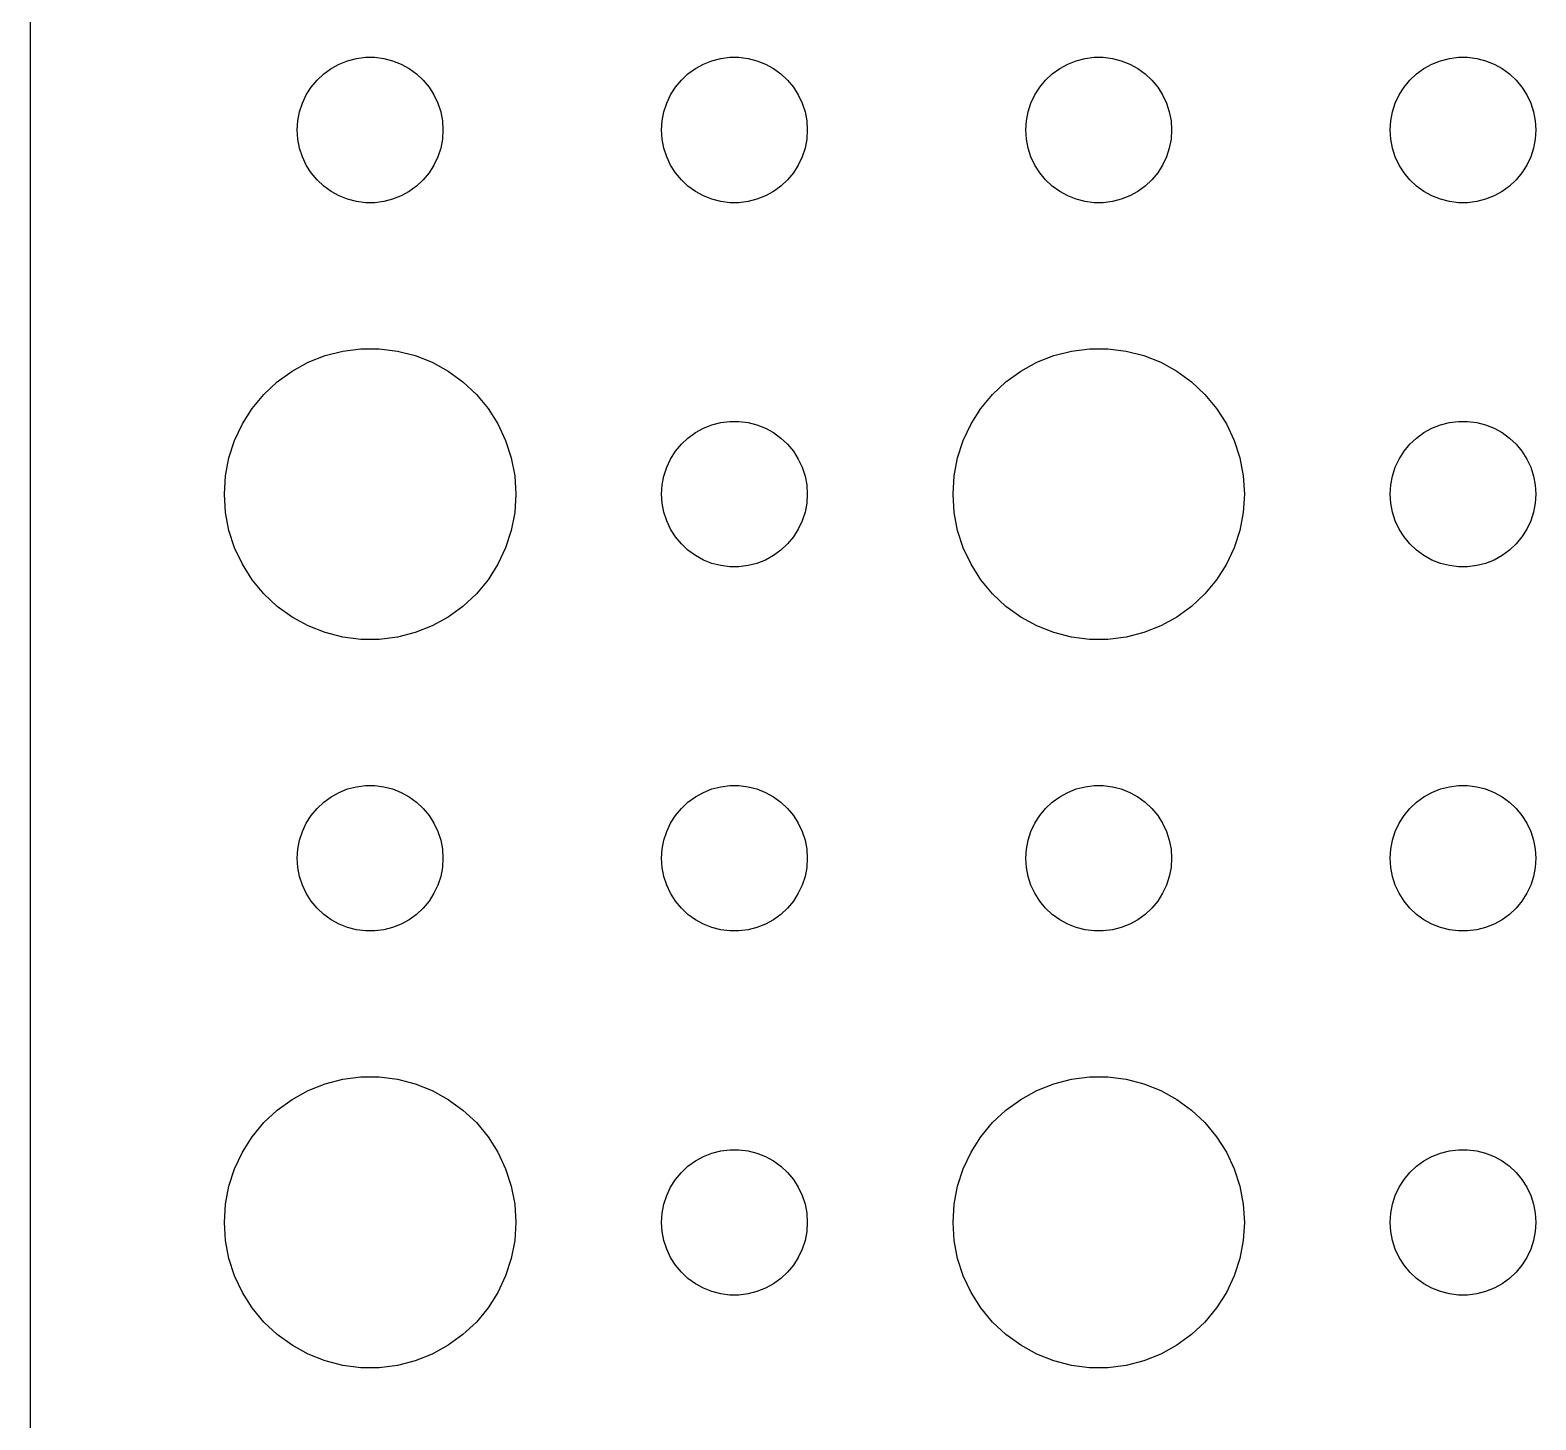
# Model space of a CAD drawing. Header units: metres. Extents: x -150 to 150, y -104 to 104.
# Drawn here: x -149.5 to -118.5, y 48.43 to 77.06 of the extents above; entities that cross this region are included whole.
import ezdxf

# ---------------------------------------------------------------- set-up
doc = ezdxf.new("R2010")
doc.units = ezdxf.units.M

msp = doc.modelspace()

# ---------------------------------------------------------------- linework, layer by layer
for p, q in [((-149.5, 99.5), (-149.5, -99.5)), ((-143.456, 76.1558), (-143.304, 76.2665)), ((-143.304, 76.2665), (-143.139, 76.3572)), ((-143.139, 76.3572), (-142.964, 76.4266)), ((-142.964, 76.4266), (-142.781, 76.4734)), ((-142.781, 76.4734), (-142.594, 76.497)), ((-142.594, 76.497), (-142.406, 76.497)), ((-142.406, 76.497), (-142.219, 76.4734)), ((-142.219, 76.4734), (-142.036, 76.4266)), ((-142.036, 76.4266), (-141.861, 76.3572)), ((-141.861, 76.3572), (-141.696, 76.2665)), ((-141.696, 76.2665), (-141.544, 76.1558)), ((-135.956, 76.1558), (-135.804, 76.2665)), ((-135.804, 76.2665), (-135.639, 76.3572)), ((-135.639, 76.3572), (-135.464, 76.4266)), ((-135.464, 76.4266), (-135.281, 76.4734)), ((-135.281, 76.4734), (-135.094, 76.497)), ((-135.094, 76.497), (-134.906, 76.497)), ((-134.906, 76.497), (-134.719, 76.4734)), ((-134.719, 76.4734), (-134.536, 76.4266)), ((-134.536, 76.4266), (-134.361, 76.3572)), ((-134.361, 76.3572), (-134.196, 76.2665)), ((-134.196, 76.2665), (-134.044, 76.1558)), ((-128.456, 76.1558), (-128.304, 76.2665)), ((-128.304, 76.2665), (-128.139, 76.3572)), ((-128.139, 76.3572), (-127.964, 76.4266)), ((-127.964, 76.4266), (-127.781, 76.4734)), ((-127.781, 76.4734), (-127.594, 76.497)), ((-127.594, 76.497), (-127.406, 76.497)), ((-127.406, 76.497), (-127.219, 76.4734)), ((-127.219, 76.4734), (-127.036, 76.4266)), ((-127.036, 76.4266), (-126.861, 76.3572)), ((-126.861, 76.3572), (-126.696, 76.2665)), ((-126.696, 76.2665), (-126.544, 76.1558)), ((-120.956, 76.1558), (-120.804, 76.2665)), ((-120.804, 76.2665), (-120.639, 76.3572)), ((-120.639, 76.3572), (-120.464, 76.4266)), ((-120.464, 76.4266), (-120.281, 76.4734)), ((-120.281, 76.4734), (-120.094, 76.497)), ((-120.094, 76.497), (-119.906, 76.497)), ((-119.906, 76.497), (-119.719, 76.4734)), ((-119.719, 76.4734), (-119.536, 76.4266)), ((-119.536, 76.4266), (-119.361, 76.3572)), ((-119.361, 76.3572), (-119.196, 76.2665)), ((-119.196, 76.2665), (-119.044, 76.1558)), ((-143.714, 75.8817), (-143.593, 76.0268)), ((-143.593, 76.0268), (-143.456, 76.1558)), ((-141.544, 76.1558), (-141.407, 76.0268)), ((-141.407, 76.0268), (-141.286, 75.8817)), ((-136.214, 75.8817), (-136.093, 76.0268)), ((-136.093, 76.0268), (-135.956, 76.1558)), ((-134.044, 76.1558), (-133.907, 76.0268)), ((-133.907, 76.0268), (-133.786, 75.8817)), ((-128.714, 75.8817), (-128.593, 76.0268)), ((-128.593, 76.0268), (-128.456, 76.1558)), ((-126.544, 76.1558), (-126.407, 76.0268)), ((-126.407, 76.0268), (-126.286, 75.8817)), ((-121.214, 75.8817), (-121.093, 76.0268)), ((-121.093, 76.0268), (-120.956, 76.1558)), ((-119.044, 76.1558), (-118.907, 76.0268)), ((-118.907, 76.0268), (-118.786, 75.8817)), ((-143.895, 75.5522), (-143.814, 75.7226)), ((-143.814, 75.7226), (-143.714, 75.8817)), ((-141.286, 75.8817), (-141.186, 75.7226)), ((-141.186, 75.7226), (-141.105, 75.5522)), ((-136.395, 75.5522), (-136.314, 75.7226)), ((-136.314, 75.7226), (-136.214, 75.8817)), ((-133.786, 75.8817), (-133.686, 75.7226)), ((-133.686, 75.7226), (-133.605, 75.5522)), ((-128.895, 75.5522), (-128.814, 75.7226)), ((-128.814, 75.7226), (-128.714, 75.8817)), ((-126.286, 75.8817), (-126.186, 75.7226)), ((-126.186, 75.7226), (-126.105, 75.5522)), ((-121.395, 75.5522), (-121.314, 75.7226)), ((-121.314, 75.7226), (-121.214, 75.8817)), ((-118.786, 75.8817), (-118.686, 75.7226)), ((-118.686, 75.7226), (-118.605, 75.5522)), ((-143.988, 75.188), (-143.953, 75.373)), ((-143.953, 75.373), (-143.895, 75.5522)), ((-141.105, 75.5522), (-141.047, 75.373)), ((-141.047, 75.373), (-141.012, 75.188)), ((-136.488, 75.188), (-136.453, 75.373)), ((-136.453, 75.373), (-136.395, 75.5522)), ((-133.605, 75.5522), (-133.547, 75.373)), ((-133.547, 75.373), (-133.512, 75.188)), ((-128.988, 75.188), (-128.953, 75.373)), ((-128.953, 75.373), (-128.895, 75.5522)), ((-126.105, 75.5522), (-126.047, 75.373)), ((-126.047, 75.373), (-126.012, 75.188)), ((-121.488, 75.188), (-121.453, 75.373)), ((-121.453, 75.373), (-121.395, 75.5522)), ((-118.605, 75.5522), (-118.547, 75.373)), ((-118.547, 75.373), (-118.512, 75.188)), ((-144, 75), (-143.988, 75.188)), ((-141.012, 75.188), (-141, 75)), ((-136.5, 75), (-136.488, 75.188)), ((-133.512, 75.188), (-133.5, 75)), ((-129, 75), (-128.988, 75.188)), ((-126.012, 75.188), (-126, 75)), ((-121.5, 75), (-121.488, 75.188)), ((-118.512, 75.188), (-118.5, 75)), ((-143.988, 74.812), (-144, 75)), ((-143.953, 74.627), (-143.988, 74.812)), ((-141.012, 74.812), (-141.047, 74.627)), ((-141, 75), (-141.012, 74.812)), ((-136.488, 74.812), (-136.5, 75)), ((-136.453, 74.627), (-136.488, 74.812)), ((-133.512, 74.812), (-133.547, 74.627)), ((-133.5, 75), (-133.512, 74.812)), ((-128.988, 74.812), (-129, 75)), ((-128.953, 74.627), (-128.988, 74.812)), ((-126.012, 74.812), (-126.047, 74.627)), ((-126, 75), (-126.012, 74.812)), ((-121.488, 74.812), (-121.5, 75)), ((-121.453, 74.627), (-121.488, 74.812)), ((-118.512, 74.812), (-118.547, 74.627)), ((-118.5, 75), (-118.512, 74.812)), ((-143.895, 74.4478), (-143.953, 74.627)), ((-143.814, 74.2774), (-143.895, 74.4478)), ((-141.105, 74.4478), (-141.186, 74.2774)), ((-141.047, 74.627), (-141.105, 74.4478)), ((-136.395, 74.4478), (-136.453, 74.627)), ((-136.314, 74.2774), (-136.395, 74.4478)), ((-133.605, 74.4478), (-133.686, 74.2774)), ((-133.547, 74.627), (-133.605, 74.4478)), ((-128.895, 74.4478), (-128.953, 74.627)), ((-128.814, 74.2774), (-128.895, 74.4478)), ((-126.105, 74.4478), (-126.186, 74.2774)), ((-126.047, 74.627), (-126.105, 74.4478)), ((-121.395, 74.4478), (-121.453, 74.627)), ((-121.314, 74.2774), (-121.395, 74.4478)), ((-118.605, 74.4478), (-118.686, 74.2774)), ((-118.547, 74.627), (-118.605, 74.4478)), ((-143.714, 74.1183), (-143.814, 74.2774)), ((-143.593, 73.9732), (-143.714, 74.1183)), ((-141.286, 74.1183), (-141.407, 73.9732)), ((-141.186, 74.2774), (-141.286, 74.1183)), ((-136.214, 74.1183), (-136.314, 74.2774)), ((-136.093, 73.9732), (-136.214, 74.1183)), ((-133.786, 74.1183), (-133.907, 73.9732)), ((-133.686, 74.2774), (-133.786, 74.1183)), ((-128.714, 74.1183), (-128.814, 74.2774)), ((-128.593, 73.9732), (-128.714, 74.1183)), ((-126.286, 74.1183), (-126.407, 73.9732)), ((-126.186, 74.2774), (-126.286, 74.1183)), ((-121.214, 74.1183), (-121.314, 74.2774)), ((-121.093, 73.9732), (-121.214, 74.1183)), ((-118.786, 74.1183), (-118.907, 73.9732)), ((-118.686, 74.2774), (-118.786, 74.1183)), ((-143.456, 73.8442), (-143.593, 73.9732)), ((-143.304, 73.7335), (-143.456, 73.8442)), ((-141.544, 73.8442), (-141.696, 73.7335)), ((-141.407, 73.9732), (-141.544, 73.8442)), ((-135.956, 73.8442), (-136.093, 73.9732)), ((-135.804, 73.7335), (-135.956, 73.8442)), ((-134.044, 73.8442), (-134.196, 73.7335)), ((-133.907, 73.9732), (-134.044, 73.8442)), ((-128.456, 73.8442), (-128.593, 73.9732)), ((-128.304, 73.7335), (-128.456, 73.8442)), ((-126.544, 73.8442), (-126.696, 73.7335)), ((-126.407, 73.9732), (-126.544, 73.8442)), ((-120.956, 73.8442), (-121.093, 73.9732)), ((-120.804, 73.7335), (-120.956, 73.8442)), ((-119.044, 73.8442), (-119.196, 73.7335)), ((-118.907, 73.9732), (-119.044, 73.8442)), ((-143.139, 73.6428), (-143.304, 73.7335)), ((-142.964, 73.5734), (-143.139, 73.6428)), ((-142.781, 73.5266), (-142.964, 73.5734)), ((-142.594, 73.503), (-142.781, 73.5266)), ((-142.406, 73.503), (-142.594, 73.503)), ((-142.219, 73.5266), (-142.406, 73.503)), ((-142.036, 73.5734), (-142.219, 73.5266)), ((-141.861, 73.6428), (-142.036, 73.5734)), ((-141.696, 73.7335), (-141.861, 73.6428)), ((-135.639, 73.6428), (-135.804, 73.7335)), ((-135.464, 73.5734), (-135.639, 73.6428)), ((-135.281, 73.5266), (-135.464, 73.5734)), ((-135.094, 73.503), (-135.281, 73.5266)), ((-134.906, 73.503), (-135.094, 73.503)), ((-134.719, 73.5266), (-134.906, 73.503)), ((-134.536, 73.5734), (-134.719, 73.5266)), ((-134.361, 73.6428), (-134.536, 73.5734)), ((-134.196, 73.7335), (-134.361, 73.6428)), ((-128.139, 73.6428), (-128.304, 73.7335)), ((-127.964, 73.5734), (-128.139, 73.6428)), ((-127.781, 73.5266), (-127.964, 73.5734)), ((-127.594, 73.503), (-127.781, 73.5266)), ((-127.406, 73.503), (-127.594, 73.503)), ((-127.219, 73.5266), (-127.406, 73.503)), ((-127.036, 73.5734), (-127.219, 73.5266)), ((-126.861, 73.6428), (-127.036, 73.5734)), ((-126.696, 73.7335), (-126.861, 73.6428)), ((-120.639, 73.6428), (-120.804, 73.7335)), ((-120.464, 73.5734), (-120.639, 73.6428)), ((-120.281, 73.5266), (-120.464, 73.5734)), ((-120.094, 73.503), (-120.281, 73.5266)), ((-119.906, 73.503), (-120.094, 73.503)), ((-119.719, 73.5266), (-119.906, 73.503)), ((-119.536, 73.5734), (-119.719, 73.5266)), ((-119.361, 73.6428), (-119.536, 73.5734)), ((-119.196, 73.7335), (-119.361, 73.6428)), ((-143.427, 70.3532), (-143.062, 70.4469)), ((-143.062, 70.4469), (-142.688, 70.4941)), ((-142.688, 70.4941), (-142.312, 70.4941)), ((-142.312, 70.4941), (-141.938, 70.4469)), ((-141.938, 70.4469), (-141.573, 70.3532)), ((-128.427, 70.3532), (-128.062, 70.4469)), ((-128.062, 70.4469), (-127.688, 70.4941)), ((-127.688, 70.4941), (-127.312, 70.4941)), ((-127.312, 70.4941), (-126.938, 70.4469)), ((-126.938, 70.4469), (-126.573, 70.3532)), ((-144.107, 70.033), (-143.777, 70.2145)), ((-143.777, 70.2145), (-143.427, 70.3532)), ((-141.573, 70.3532), (-141.223, 70.2145)), ((-141.223, 70.2145), (-140.893, 70.033)), ((-129.107, 70.033), (-128.777, 70.2145)), ((-128.777, 70.2145), (-128.427, 70.3532)), ((-126.573, 70.3532), (-126.223, 70.2145)), ((-126.223, 70.2145), (-125.893, 70.033)), ((-144.687, 69.5536), (-144.412, 69.8115)), ((-144.412, 69.8115), (-144.107, 70.033)), ((-140.893, 70.033), (-140.588, 69.8115)), ((-140.588, 69.8115), (-140.313, 69.5536)), ((-129.687, 69.5536), (-129.412, 69.8115)), ((-129.412, 69.8115), (-129.107, 70.033)), ((-125.893, 70.033), (-125.588, 69.8115)), ((-125.588, 69.8115), (-125.313, 69.5536)), ((-144.927, 69.2634), (-144.687, 69.5536)), ((-140.313, 69.5536), (-140.073, 69.2634)), ((-129.927, 69.2634), (-129.687, 69.5536)), ((-125.313, 69.5536), (-125.073, 69.2634)), ((-145.129, 68.9453), (-144.927, 69.2634)), ((-140.073, 69.2634), (-139.871, 68.9453)), ((-130.129, 68.9453), (-129.927, 69.2634)), ((-125.073, 69.2634), (-124.871, 68.9453)), ((-145.289, 68.6044), (-145.129, 68.9453)), ((-139.871, 68.9453), (-139.711, 68.6044)), ((-135.804, 68.7665), (-135.639, 68.8572)), ((-135.639, 68.8572), (-135.464, 68.9266)), ((-135.464, 68.9266), (-135.281, 68.9734)), ((-135.281, 68.9734), (-135.094, 68.997)), ((-135.094, 68.997), (-134.906, 68.997)), ((-134.906, 68.997), (-134.719, 68.9734)), ((-134.719, 68.9734), (-134.536, 68.9266)), ((-134.536, 68.9266), (-134.361, 68.8572)), ((-134.361, 68.8572), (-134.196, 68.7665)), ((-130.289, 68.6044), (-130.129, 68.9453)), ((-124.871, 68.9453), (-124.711, 68.6044)), ((-120.804, 68.7665), (-120.639, 68.8572)), ((-120.639, 68.8572), (-120.464, 68.9266)), ((-120.464, 68.9266), (-120.281, 68.9734)), ((-120.281, 68.9734), (-120.094, 68.997)), ((-120.094, 68.997), (-119.906, 68.997)), ((-119.906, 68.997), (-119.719, 68.9734)), ((-119.719, 68.9734), (-119.536, 68.9266)), ((-119.536, 68.9266), (-119.361, 68.8572)), ((-119.361, 68.8572), (-119.196, 68.7665)), ((-145.406, 68.2461), (-145.289, 68.6044)), ((-139.711, 68.6044), (-139.594, 68.2461)), ((-136.214, 68.3817), (-136.093, 68.5268)), ((-136.093, 68.5268), (-135.956, 68.6558)), ((-135.956, 68.6558), (-135.804, 68.7665)), ((-134.196, 68.7665), (-134.044, 68.6558)), ((-134.044, 68.6558), (-133.907, 68.5268)), ((-133.907, 68.5268), (-133.786, 68.3817)), ((-130.406, 68.2461), (-130.289, 68.6044)), ((-124.711, 68.6044), (-124.594, 68.2461)), ((-121.214, 68.3817), (-121.093, 68.5268)), ((-121.093, 68.5268), (-120.956, 68.6558)), ((-120.956, 68.6558), (-120.804, 68.7665)), ((-119.196, 68.7665), (-119.044, 68.6558)), ((-119.044, 68.6558), (-118.907, 68.5268)), ((-118.907, 68.5268), (-118.786, 68.3817)), ((-145.476, 67.876), (-145.406, 68.2461)), ((-139.594, 68.2461), (-139.524, 67.876)), ((-136.395, 68.0522), (-136.314, 68.2226)), ((-136.314, 68.2226), (-136.214, 68.3817)), ((-133.786, 68.3817), (-133.686, 68.2226)), ((-133.686, 68.2226), (-133.605, 68.0522)), ((-130.476, 67.876), (-130.406, 68.2461)), ((-124.594, 68.2461), (-124.524, 67.876)), ((-121.395, 68.0522), (-121.314, 68.2226)), ((-121.314, 68.2226), (-121.214, 68.3817)), ((-118.786, 68.3817), (-118.686, 68.2226)), ((-118.686, 68.2226), (-118.605, 68.0522)), ((-136.453, 67.873), (-136.395, 68.0522)), ((-133.605, 68.0522), (-133.547, 67.873)), ((-121.453, 67.873), (-121.395, 68.0522)), ((-118.605, 68.0522), (-118.547, 67.873)), ((-145.5, 67.5), (-145.476, 67.876)), ((-139.524, 67.876), (-139.5, 67.5)), ((-136.5, 67.5), (-136.488, 67.688)), ((-136.488, 67.688), (-136.453, 67.873)), ((-133.547, 67.873), (-133.512, 67.688)), ((-133.512, 67.688), (-133.5, 67.5)), ((-130.5, 67.5), (-130.476, 67.876)), ((-124.524, 67.876), (-124.5, 67.5)), ((-121.5, 67.5), (-121.488, 67.688)), ((-121.488, 67.688), (-121.453, 67.873)), ((-118.547, 67.873), (-118.512, 67.688)), ((-118.512, 67.688), (-118.5, 67.5)), ((-145.476, 67.124), (-145.5, 67.5)), ((-139.5, 67.5), (-139.524, 67.124)), ((-136.488, 67.312), (-136.5, 67.5)), ((-136.453, 67.127), (-136.488, 67.312)), ((-133.512, 67.312), (-133.547, 67.127)), ((-133.5, 67.5), (-133.512, 67.312)), ((-130.476, 67.124), (-130.5, 67.5)), ((-124.5, 67.5), (-124.524, 67.124)), ((-121.488, 67.312), (-121.5, 67.5)), ((-121.453, 67.127), (-121.488, 67.312)), ((-118.512, 67.312), (-118.547, 67.127)), ((-118.5, 67.5), (-118.512, 67.312)), ((-145.406, 66.7539), (-145.476, 67.124)), ((-139.524, 67.124), (-139.594, 66.7539)), ((-136.395, 66.9478), (-136.453, 67.127)), ((-133.547, 67.127), (-133.605, 66.9478)), ((-130.406, 66.7539), (-130.476, 67.124)), ((-124.524, 67.124), (-124.594, 66.7539)), ((-121.395, 66.9478), (-121.453, 67.127)), ((-118.547, 67.127), (-118.605, 66.9478)), ((-145.289, 66.3956), (-145.406, 66.7539)), ((-139.594, 66.7539), (-139.711, 66.3956)), ((-136.314, 66.7774), (-136.395, 66.9478)), ((-136.214, 66.6183), (-136.314, 66.7774)), ((-133.686, 66.7774), (-133.786, 66.6183)), ((-133.605, 66.9478), (-133.686, 66.7774)), ((-130.289, 66.3956), (-130.406, 66.7539)), ((-124.594, 66.7539), (-124.711, 66.3956)), ((-121.314, 66.7774), (-121.395, 66.9478)), ((-121.214, 66.6183), (-121.314, 66.7774)), ((-118.686, 66.7774), (-118.786, 66.6183)), ((-118.605, 66.9478), (-118.686, 66.7774)), ((-145.129, 66.0547), (-145.289, 66.3956)), ((-139.711, 66.3956), (-139.871, 66.0547)), ((-136.093, 66.4732), (-136.214, 66.6183)), ((-135.956, 66.3442), (-136.093, 66.4732)), ((-135.804, 66.2335), (-135.956, 66.3442)), ((-134.044, 66.3442), (-134.196, 66.2335)), ((-133.907, 66.4732), (-134.044, 66.3442)), ((-133.786, 66.6183), (-133.907, 66.4732)), ((-130.129, 66.0547), (-130.289, 66.3956)), ((-124.711, 66.3956), (-124.871, 66.0547)), ((-121.093, 66.4732), (-121.214, 66.6183)), ((-120.956, 66.3442), (-121.093, 66.4732)), ((-120.804, 66.2335), (-120.956, 66.3442)), ((-119.044, 66.3442), (-119.196, 66.2335)), ((-118.907, 66.4732), (-119.044, 66.3442)), ((-118.786, 66.6183), (-118.907, 66.4732)), ((-144.927, 65.7366), (-145.129, 66.0547)), ((-139.871, 66.0547), (-140.073, 65.7366)), ((-135.639, 66.1428), (-135.804, 66.2335)), ((-135.464, 66.0734), (-135.639, 66.1428)), ((-135.281, 66.0266), (-135.464, 66.0734)), ((-134.536, 66.0734), (-134.719, 66.0266)), ((-134.361, 66.1428), (-134.536, 66.0734)), ((-134.196, 66.2335), (-134.361, 66.1428)), ((-129.927, 65.7366), (-130.129, 66.0547)), ((-124.871, 66.0547), (-125.073, 65.7366)), ((-120.639, 66.1428), (-120.804, 66.2335)), ((-120.464, 66.0734), (-120.639, 66.1428)), ((-120.281, 66.0266), (-120.464, 66.0734)), ((-119.536, 66.0734), (-119.719, 66.0266)), ((-119.361, 66.1428), (-119.536, 66.0734)), ((-119.196, 66.2335), (-119.361, 66.1428)), ((-144.687, 65.4464), (-144.927, 65.7366)), ((-140.073, 65.7366), (-140.313, 65.4464)), ((-135.094, 66.003), (-135.281, 66.0266)), ((-134.906, 66.003), (-135.094, 66.003)), ((-134.719, 66.0266), (-134.906, 66.003)), ((-129.687, 65.4464), (-129.927, 65.7366)), ((-125.073, 65.7366), (-125.313, 65.4464)), ((-120.094, 66.003), (-120.281, 66.0266)), ((-119.906, 66.003), (-120.094, 66.003)), ((-119.719, 66.0266), (-119.906, 66.003)), ((-144.412, 65.1885), (-144.687, 65.4464)), ((-140.313, 65.4464), (-140.588, 65.1885)), ((-129.412, 65.1885), (-129.687, 65.4464)), ((-125.313, 65.4464), (-125.588, 65.1885)), ((-144.107, 64.967), (-144.412, 65.1885)), ((-140.588, 65.1885), (-140.893, 64.967)), ((-129.107, 64.967), (-129.412, 65.1885)), ((-125.588, 65.1885), (-125.893, 64.967)), ((-143.777, 64.7855), (-144.107, 64.967)), ((-140.893, 64.967), (-141.223, 64.7855)), ((-128.777, 64.7855), (-129.107, 64.967)), ((-125.893, 64.967), (-126.223, 64.7855)), ((-143.427, 64.6468), (-143.777, 64.7855)), ((-143.062, 64.5531), (-143.427, 64.6468)), ((-142.688, 64.5059), (-143.062, 64.5531)), ((-142.312, 64.5059), (-142.688, 64.5059)), ((-141.938, 64.5531), (-142.312, 64.5059)), ((-141.573, 64.6468), (-141.938, 64.5531)), ((-141.223, 64.7855), (-141.573, 64.6468)), ((-128.427, 64.6468), (-128.777, 64.7855)), ((-128.062, 64.5531), (-128.427, 64.6468)), ((-127.688, 64.5059), (-128.062, 64.5531)), ((-127.312, 64.5059), (-127.688, 64.5059)), ((-126.938, 64.5531), (-127.312, 64.5059)), ((-126.573, 64.6468), (-126.938, 64.5531)), ((-126.223, 64.7855), (-126.573, 64.6468)), ((-143.139, 61.3572), (-142.964, 61.4266)), ((-142.964, 61.4266), (-142.781, 61.4734)), ((-142.781, 61.4734), (-142.594, 61.497)), ((-142.594, 61.497), (-142.406, 61.497)), ((-142.406, 61.497), (-142.219, 61.4734)), ((-142.219, 61.4734), (-142.036, 61.4266)), ((-142.036, 61.4266), (-141.861, 61.3572)), ((-135.639, 61.3572), (-135.464, 61.4266)), ((-135.464, 61.4266), (-135.281, 61.4734)), ((-135.281, 61.4734), (-135.094, 61.497)), ((-135.094, 61.497), (-134.906, 61.497)), ((-134.906, 61.497), (-134.719, 61.4734)), ((-134.719, 61.4734), (-134.536, 61.4266)), ((-134.536, 61.4266), (-134.361, 61.3572)), ((-128.139, 61.3572), (-127.964, 61.4266)), ((-127.964, 61.4266), (-127.781, 61.4734)), ((-127.781, 61.4734), (-127.594, 61.497)), ((-127.594, 61.497), (-127.406, 61.497)), ((-127.406, 61.497), (-127.219, 61.4734)), ((-127.219, 61.4734), (-127.036, 61.4266)), ((-127.036, 61.4266), (-126.861, 61.3572)), ((-120.639, 61.3572), (-120.464, 61.4266)), ((-120.464, 61.4266), (-120.281, 61.4734)), ((-120.281, 61.4734), (-120.094, 61.497)), ((-120.094, 61.497), (-119.906, 61.497)), ((-119.906, 61.497), (-119.719, 61.4734)), ((-119.719, 61.4734), (-119.536, 61.4266)), ((-119.536, 61.4266), (-119.361, 61.3572)), ((-143.593, 61.0268), (-143.456, 61.1558)), ((-143.456, 61.1558), (-143.304, 61.2665)), ((-143.304, 61.2665), (-143.139, 61.3572)), ((-141.861, 61.3572), (-141.696, 61.2665)), ((-141.696, 61.2665), (-141.544, 61.1558)), ((-141.544, 61.1558), (-141.407, 61.0268)), ((-136.093, 61.0268), (-135.956, 61.1558)), ((-135.956, 61.1558), (-135.804, 61.2665)), ((-135.804, 61.2665), (-135.639, 61.3572)), ((-134.361, 61.3572), (-134.196, 61.2665)), ((-134.196, 61.2665), (-134.044, 61.1558)), ((-134.044, 61.1558), (-133.907, 61.0268)), ((-128.593, 61.0268), (-128.456, 61.1558)), ((-128.456, 61.1558), (-128.304, 61.2665)), ((-128.304, 61.2665), (-128.139, 61.3572)), ((-126.861, 61.3572), (-126.696, 61.2665)), ((-126.696, 61.2665), (-126.544, 61.1558)), ((-126.544, 61.1558), (-126.407, 61.0268)), ((-121.093, 61.0268), (-120.956, 61.1558)), ((-120.956, 61.1558), (-120.804, 61.2665)), ((-120.804, 61.2665), (-120.639, 61.3572)), ((-119.361, 61.3572), (-119.196, 61.2665)), ((-119.196, 61.2665), (-119.044, 61.1558)), ((-119.044, 61.1558), (-118.907, 61.0268)), ((-143.814, 60.7226), (-143.714, 60.8817)), ((-143.714, 60.8817), (-143.593, 61.0268)), ((-141.407, 61.0268), (-141.286, 60.8817)), ((-141.286, 60.8817), (-141.186, 60.7226)), ((-136.314, 60.7226), (-136.214, 60.8817)), ((-136.214, 60.8817), (-136.093, 61.0268)), ((-133.907, 61.0268), (-133.786, 60.8817)), ((-133.786, 60.8817), (-133.686, 60.7226)), ((-128.814, 60.7226), (-128.714, 60.8817)), ((-128.714, 60.8817), (-128.593, 61.0268)), ((-126.407, 61.0268), (-126.286, 60.8817)), ((-126.286, 60.8817), (-126.186, 60.7226)), ((-121.314, 60.7226), (-121.214, 60.8817)), ((-121.214, 60.8817), (-121.093, 61.0268)), ((-118.907, 61.0268), (-118.786, 60.8817)), ((-118.786, 60.8817), (-118.686, 60.7226)), ((-143.953, 60.373), (-143.895, 60.5522)), ((-143.895, 60.5522), (-143.814, 60.7226)), ((-141.186, 60.7226), (-141.105, 60.5522)), ((-141.105, 60.5522), (-141.047, 60.373)), ((-136.453, 60.373), (-136.395, 60.5522)), ((-136.395, 60.5522), (-136.314, 60.7226)), ((-133.686, 60.7226), (-133.605, 60.5522)), ((-133.605, 60.5522), (-133.547, 60.373)), ((-128.953, 60.373), (-128.895, 60.5522)), ((-128.895, 60.5522), (-128.814, 60.7226)), ((-126.186, 60.7226), (-126.105, 60.5522)), ((-126.105, 60.5522), (-126.047, 60.373)), ((-121.453, 60.373), (-121.395, 60.5522)), ((-121.395, 60.5522), (-121.314, 60.7226)), ((-118.686, 60.7226), (-118.605, 60.5522)), ((-118.605, 60.5522), (-118.547, 60.373)), ((-144, 60), (-143.988, 60.188)), ((-143.988, 60.188), (-143.953, 60.373)), ((-141.047, 60.373), (-141.012, 60.188)), ((-141.012, 60.188), (-141, 60)), ((-136.5, 60), (-136.488, 60.188)), ((-136.488, 60.188), (-136.453, 60.373)), ((-133.547, 60.373), (-133.512, 60.188)), ((-133.512, 60.188), (-133.5, 60)), ((-129, 60), (-128.988, 60.188)), ((-128.988, 60.188), (-128.953, 60.373)), ((-126.047, 60.373), (-126.012, 60.188)), ((-126.012, 60.188), (-126, 60)), ((-121.5, 60), (-121.488, 60.188)), ((-121.488, 60.188), (-121.453, 60.373)), ((-118.547, 60.373), (-118.512, 60.188)), ((-118.512, 60.188), (-118.5, 60)), ((-143.988, 59.812), (-144, 60)), ((-141, 60), (-141.012, 59.812)), ((-136.488, 59.812), (-136.5, 60)), ((-133.5, 60), (-133.512, 59.812)), ((-128.988, 59.812), (-129, 60)), ((-126, 60), (-126.012, 59.812)), ((-121.488, 59.812), (-121.5, 60)), ((-118.5, 60), (-118.512, 59.812)), ((-143.953, 59.627), (-143.988, 59.812)), ((-143.895, 59.4478), (-143.953, 59.627)), ((-141.047, 59.627), (-141.105, 59.4478)), ((-141.012, 59.812), (-141.047, 59.627)), ((-136.453, 59.627), (-136.488, 59.812)), ((-136.395, 59.4478), (-136.453, 59.627)), ((-133.547, 59.627), (-133.605, 59.4478)), ((-133.512, 59.812), (-133.547, 59.627)), ((-128.953, 59.627), (-128.988, 59.812)), ((-128.895, 59.4478), (-128.953, 59.627)), ((-126.047, 59.627), (-126.105, 59.4478)), ((-126.012, 59.812), (-126.047, 59.627)), ((-121.453, 59.627), (-121.488, 59.812)), ((-121.395, 59.4478), (-121.453, 59.627)), ((-118.547, 59.627), (-118.605, 59.4478)), ((-118.512, 59.812), (-118.547, 59.627)), ((-143.814, 59.2774), (-143.895, 59.4478)), ((-143.714, 59.1183), (-143.814, 59.2774)), ((-141.186, 59.2774), (-141.286, 59.1183)), ((-141.105, 59.4478), (-141.186, 59.2774)), ((-136.314, 59.2774), (-136.395, 59.4478)), ((-136.214, 59.1183), (-136.314, 59.2774)), ((-133.686, 59.2774), (-133.786, 59.1183)), ((-133.605, 59.4478), (-133.686, 59.2774)), ((-128.814, 59.2774), (-128.895, 59.4478)), ((-128.714, 59.1183), (-128.814, 59.2774)), ((-126.186, 59.2774), (-126.286, 59.1183)), ((-126.105, 59.4478), (-126.186, 59.2774)), ((-121.314, 59.2774), (-121.395, 59.4478)), ((-121.214, 59.1183), (-121.314, 59.2774)), ((-118.686, 59.2774), (-118.786, 59.1183)), ((-118.605, 59.4478), (-118.686, 59.2774)), ((-143.593, 58.9732), (-143.714, 59.1183)), ((-143.456, 58.8442), (-143.593, 58.9732)), ((-141.407, 58.9732), (-141.544, 58.8442)), ((-141.286, 59.1183), (-141.407, 58.9732)), ((-136.093, 58.9732), (-136.214, 59.1183)), ((-135.956, 58.8442), (-136.093, 58.9732)), ((-133.907, 58.9732), (-134.044, 58.8442)), ((-133.786, 59.1183), (-133.907, 58.9732)), ((-128.593, 58.9732), (-128.714, 59.1183)), ((-128.456, 58.8442), (-128.593, 58.9732)), ((-126.407, 58.9732), (-126.544, 58.8442)), ((-126.286, 59.1183), (-126.407, 58.9732)), ((-121.093, 58.9732), (-121.214, 59.1183)), ((-120.956, 58.8442), (-121.093, 58.9732)), ((-118.907, 58.9732), (-119.044, 58.8442)), ((-118.786, 59.1183), (-118.907, 58.9732)), ((-143.304, 58.7335), (-143.456, 58.8442)), ((-143.139, 58.6428), (-143.304, 58.7335)), ((-142.964, 58.5734), (-143.139, 58.6428)), ((-141.861, 58.6428), (-142.036, 58.5734)), ((-141.696, 58.7335), (-141.861, 58.6428)), ((-141.544, 58.8442), (-141.696, 58.7335)), ((-135.804, 58.7335), (-135.956, 58.8442)), ((-135.639, 58.6428), (-135.804, 58.7335)), ((-135.464, 58.5734), (-135.639, 58.6428)), ((-134.361, 58.6428), (-134.536, 58.5734)), ((-134.196, 58.7335), (-134.361, 58.6428)), ((-134.044, 58.8442), (-134.196, 58.7335)), ((-128.304, 58.7335), (-128.456, 58.8442)), ((-128.139, 58.6428), (-128.304, 58.7335)), ((-127.964, 58.5734), (-128.139, 58.6428)), ((-126.861, 58.6428), (-127.036, 58.5734)), ((-126.696, 58.7335), (-126.861, 58.6428)), ((-126.544, 58.8442), (-126.696, 58.7335)), ((-120.804, 58.7335), (-120.956, 58.8442)), ((-120.639, 58.6428), (-120.804, 58.7335)), ((-120.464, 58.5734), (-120.639, 58.6428)), ((-119.361, 58.6428), (-119.536, 58.5734)), ((-119.196, 58.7335), (-119.361, 58.6428)), ((-119.044, 58.8442), (-119.196, 58.7335)), ((-142.781, 58.5266), (-142.964, 58.5734)), ((-142.594, 58.503), (-142.781, 58.5266)), ((-142.406, 58.503), (-142.594, 58.503)), ((-142.219, 58.5266), (-142.406, 58.503)), ((-142.036, 58.5734), (-142.219, 58.5266)), ((-135.281, 58.5266), (-135.464, 58.5734)), ((-135.094, 58.503), (-135.281, 58.5266)), ((-134.906, 58.503), (-135.094, 58.503)), ((-134.719, 58.5266), (-134.906, 58.503)), ((-134.536, 58.5734), (-134.719, 58.5266)), ((-127.781, 58.5266), (-127.964, 58.5734)), ((-127.594, 58.503), (-127.781, 58.5266)), ((-127.406, 58.503), (-127.594, 58.503)), ((-127.219, 58.5266), (-127.406, 58.503)), ((-127.036, 58.5734), (-127.219, 58.5266)), ((-120.281, 58.5266), (-120.464, 58.5734)), ((-120.094, 58.503), (-120.281, 58.5266)), ((-119.906, 58.503), (-120.094, 58.503)), ((-119.719, 58.5266), (-119.906, 58.503)), ((-119.536, 58.5734), (-119.719, 58.5266)), ((-143.062, 55.4469), (-142.688, 55.4941)), ((-142.688, 55.4941), (-142.312, 55.4941)), ((-142.312, 55.4941), (-141.938, 55.4469)), ((-128.062, 55.4469), (-127.688, 55.4941)), ((-127.688, 55.4941), (-127.312, 55.4941)), ((-127.312, 55.4941), (-126.938, 55.4469)), ((-144.107, 55.033), (-143.777, 55.2145)), ((-143.777, 55.2145), (-143.427, 55.3532)), ((-143.427, 55.3532), (-143.062, 55.4469)), ((-141.938, 55.4469), (-141.573, 55.3532)), ((-141.573, 55.3532), (-141.223, 55.2145)), ((-141.223, 55.2145), (-140.893, 55.033)), ((-129.107, 55.033), (-128.777, 55.2145)), ((-128.777, 55.2145), (-128.427, 55.3532)), ((-128.427, 55.3532), (-128.062, 55.4469)), ((-126.938, 55.4469), (-126.573, 55.3532)), ((-126.573, 55.3532), (-126.223, 55.2145)), ((-126.223, 55.2145), (-125.893, 55.033)), ((-144.412, 54.8115), (-144.107, 55.033)), ((-140.893, 55.033), (-140.588, 54.8115)), ((-129.412, 54.8115), (-129.107, 55.033)), ((-125.893, 55.033), (-125.588, 54.8115)), ((-144.687, 54.5536), (-144.412, 54.8115)), ((-140.588, 54.8115), (-140.313, 54.5536)), ((-129.687, 54.5536), (-129.412, 54.8115)), ((-125.588, 54.8115), (-125.313, 54.5536)), ((-145.129, 53.9453), (-144.927, 54.2634)), ((-144.927, 54.2634), (-144.687, 54.5536)), ((-140.313, 54.5536), (-140.073, 54.2634)), ((-140.073, 54.2634), (-139.871, 53.9453)), ((-130.129, 53.9453), (-129.927, 54.2634)), ((-129.927, 54.2634), (-129.687, 54.5536)), ((-125.313, 54.5536), (-125.073, 54.2634)), ((-125.073, 54.2634), (-124.871, 53.9453)), ((-145.289, 53.6044), (-145.129, 53.9453)), ((-139.871, 53.9453), (-139.711, 53.6044)), ((-135.464, 53.9266), (-135.281, 53.9734)), ((-135.281, 53.9734), (-135.094, 53.997)), ((-135.094, 53.997), (-134.906, 53.997)), ((-134.906, 53.997), (-134.719, 53.9734)), ((-134.719, 53.9734), (-134.536, 53.9266)), ((-130.289, 53.6044), (-130.129, 53.9453)), ((-124.871, 53.9453), (-124.711, 53.6044)), ((-120.464, 53.9266), (-120.281, 53.9734)), ((-120.281, 53.9734), (-120.094, 53.997)), ((-120.094, 53.997), (-119.906, 53.997)), ((-119.906, 53.997), (-119.719, 53.9734)), ((-119.719, 53.9734), (-119.536, 53.9266)), ((-136.093, 53.5268), (-135.956, 53.6558)), ((-135.956, 53.6558), (-135.804, 53.7665)), ((-135.804, 53.7665), (-135.639, 53.8572)), ((-135.639, 53.8572), (-135.464, 53.9266)), ((-134.536, 53.9266), (-134.361, 53.8572)), ((-134.361, 53.8572), (-134.196, 53.7665)), ((-134.196, 53.7665), (-134.044, 53.6558)), ((-134.044, 53.6558), (-133.907, 53.5268)), ((-121.093, 53.5268), (-120.956, 53.6558)), ((-120.956, 53.6558), (-120.804, 53.7665)), ((-120.804, 53.7665), (-120.639, 53.8572)), ((-120.639, 53.8572), (-120.464, 53.9266)), ((-119.536, 53.9266), (-119.361, 53.8572)), ((-119.361, 53.8572), (-119.196, 53.7665)), ((-119.196, 53.7665), (-119.044, 53.6558)), ((-119.044, 53.6558), (-118.907, 53.5268)), ((-145.406, 53.2461), (-145.289, 53.6044)), ((-139.711, 53.6044), (-139.594, 53.2461)), ((-136.314, 53.2226), (-136.214, 53.3817)), ((-136.214, 53.3817), (-136.093, 53.5268)), ((-133.907, 53.5268), (-133.786, 53.3817)), ((-133.786, 53.3817), (-133.686, 53.2226)), ((-130.406, 53.2461), (-130.289, 53.6044)), ((-124.711, 53.6044), (-124.594, 53.2461)), ((-121.314, 53.2226), (-121.214, 53.3817)), ((-121.214, 53.3817), (-121.093, 53.5268)), ((-118.907, 53.5268), (-118.786, 53.3817)), ((-118.786, 53.3817), (-118.686, 53.2226)), ((-145.476, 52.876), (-145.406, 53.2461)), ((-139.594, 53.2461), (-139.524, 52.876)), ((-136.453, 52.873), (-136.395, 53.0522)), ((-136.395, 53.0522), (-136.314, 53.2226)), ((-133.686, 53.2226), (-133.605, 53.0522)), ((-133.605, 53.0522), (-133.547, 52.873)), ((-130.476, 52.876), (-130.406, 53.2461)), ((-124.594, 53.2461), (-124.524, 52.876)), ((-121.453, 52.873), (-121.395, 53.0522)), ((-121.395, 53.0522), (-121.314, 53.2226)), ((-118.686, 53.2226), (-118.605, 53.0522)), ((-118.605, 53.0522), (-118.547, 52.873)), ((-145.5, 52.5), (-145.476, 52.876)), ((-139.524, 52.876), (-139.5, 52.5)), ((-136.488, 52.688), (-136.453, 52.873)), ((-133.547, 52.873), (-133.512, 52.688)), ((-130.5, 52.5), (-130.476, 52.876)), ((-124.524, 52.876), (-124.5, 52.5)), ((-121.488, 52.688), (-121.453, 52.873)), ((-118.547, 52.873), (-118.512, 52.688)), ((-145.476, 52.124), (-145.5, 52.5)), ((-139.5, 52.5), (-139.524, 52.124)), ((-136.5, 52.5), (-136.488, 52.688)), ((-136.488, 52.312), (-136.5, 52.5)), ((-133.512, 52.688), (-133.5, 52.5)), ((-133.5, 52.5), (-133.512, 52.312)), ((-130.476, 52.124), (-130.5, 52.5)), ((-124.5, 52.5), (-124.524, 52.124)), ((-121.5, 52.5), (-121.488, 52.688)), ((-121.488, 52.312), (-121.5, 52.5)), ((-118.512, 52.688), (-118.5, 52.5)), ((-118.5, 52.5), (-118.512, 52.312)), ((-145.406, 51.7539), (-145.476, 52.124)), ((-139.524, 52.124), (-139.594, 51.7539)), ((-136.453, 52.127), (-136.488, 52.312)), ((-136.395, 51.9478), (-136.453, 52.127)), ((-133.547, 52.127), (-133.605, 51.9478)), ((-133.512, 52.312), (-133.547, 52.127)), ((-130.406, 51.7539), (-130.476, 52.124)), ((-124.524, 52.124), (-124.594, 51.7539)), ((-121.453, 52.127), (-121.488, 52.312)), ((-121.395, 51.9478), (-121.453, 52.127)), ((-118.547, 52.127), (-118.605, 51.9478)), ((-118.512, 52.312), (-118.547, 52.127)), ((-136.314, 51.7774), (-136.395, 51.9478)), ((-136.214, 51.6183), (-136.314, 51.7774)), ((-133.686, 51.7774), (-133.786, 51.6183)), ((-133.605, 51.9478), (-133.686, 51.7774)), ((-121.314, 51.7774), (-121.395, 51.9478)), ((-121.214, 51.6183), (-121.314, 51.7774)), ((-118.686, 51.7774), (-118.786, 51.6183)), ((-118.605, 51.9478), (-118.686, 51.7774)), ((-145.289, 51.3956), (-145.406, 51.7539)), ((-139.594, 51.7539), (-139.711, 51.3956)), ((-136.093, 51.4732), (-136.214, 51.6183)), ((-135.956, 51.3442), (-136.093, 51.4732)), ((-133.907, 51.4732), (-134.044, 51.3442)), ((-133.786, 51.6183), (-133.907, 51.4732)), ((-130.289, 51.3956), (-130.406, 51.7539)), ((-124.594, 51.7539), (-124.711, 51.3956)), ((-121.093, 51.4732), (-121.214, 51.6183)), ((-120.956, 51.3442), (-121.093, 51.4732)), ((-118.907, 51.4732), (-119.044, 51.3442)), ((-118.786, 51.6183), (-118.907, 51.4732)), ((-145.129, 51.0547), (-145.289, 51.3956)), ((-139.711, 51.3956), (-139.871, 51.0547)), ((-135.804, 51.2335), (-135.956, 51.3442)), ((-135.639, 51.1428), (-135.804, 51.2335)), ((-134.196, 51.2335), (-134.361, 51.1428)), ((-134.044, 51.3442), (-134.196, 51.2335)), ((-130.129, 51.0547), (-130.289, 51.3956)), ((-124.711, 51.3956), (-124.871, 51.0547)), ((-120.804, 51.2335), (-120.956, 51.3442)), ((-120.639, 51.1428), (-120.804, 51.2335)), ((-119.196, 51.2335), (-119.361, 51.1428)), ((-119.044, 51.3442), (-119.196, 51.2335)), ((-144.927, 50.7366), (-145.129, 51.0547)), ((-139.871, 51.0547), (-140.073, 50.7366)), ((-135.464, 51.0734), (-135.639, 51.1428)), ((-135.281, 51.0266), (-135.464, 51.0734)), ((-135.094, 51.003), (-135.281, 51.0266)), ((-134.906, 51.003), (-135.094, 51.003)), ((-134.719, 51.0266), (-134.906, 51.003)), ((-134.536, 51.0734), (-134.719, 51.0266)), ((-134.361, 51.1428), (-134.536, 51.0734)), ((-129.927, 50.7366), (-130.129, 51.0547)), ((-124.871, 51.0547), (-125.073, 50.7366)), ((-120.464, 51.0734), (-120.639, 51.1428)), ((-120.281, 51.0266), (-120.464, 51.0734)), ((-120.094, 51.003), (-120.281, 51.0266)), ((-119.906, 51.003), (-120.094, 51.003)), ((-119.719, 51.0266), (-119.906, 51.003)), ((-119.536, 51.0734), (-119.719, 51.0266)), ((-119.361, 51.1428), (-119.536, 51.0734)), ((-144.687, 50.4464), (-144.927, 50.7366)), ((-140.073, 50.7366), (-140.313, 50.4464)), ((-129.687, 50.4464), (-129.927, 50.7366)), ((-125.073, 50.7366), (-125.313, 50.4464)), ((-144.412, 50.1885), (-144.687, 50.4464)), ((-140.313, 50.4464), (-140.588, 50.1885)), ((-129.412, 50.1885), (-129.687, 50.4464)), ((-125.313, 50.4464), (-125.588, 50.1885)), ((-144.107, 49.967), (-144.412, 50.1885)), ((-143.777, 49.7855), (-144.107, 49.967)), ((-140.893, 49.967), (-141.223, 49.7855)), ((-140.588, 50.1885), (-140.893, 49.967)), ((-129.107, 49.967), (-129.412, 50.1885)), ((-128.777, 49.7855), (-129.107, 49.967)), ((-125.893, 49.967), (-126.223, 49.7855)), ((-125.588, 50.1885), (-125.893, 49.967)), ((-143.427, 49.6468), (-143.777, 49.7855)), ((-143.062, 49.5531), (-143.427, 49.6468)), ((-141.573, 49.6468), (-141.938, 49.5531)), ((-141.223, 49.7855), (-141.573, 49.6468)), ((-128.427, 49.6468), (-128.777, 49.7855)), ((-128.062, 49.5531), (-128.427, 49.6468)), ((-126.573, 49.6468), (-126.938, 49.5531)), ((-126.223, 49.7855), (-126.573, 49.6468)), ((-142.688, 49.5059), (-143.062, 49.5531)), ((-142.312, 49.5059), (-142.688, 49.5059)), ((-141.938, 49.5531), (-142.312, 49.5059)), ((-127.688, 49.5059), (-128.062, 49.5531)), ((-127.312, 49.5059), (-127.688, 49.5059)), ((-126.938, 49.5531), (-127.312, 49.5059))]:
    msp.add_line(p, q)

doc.saveas('drawing.dxf')
